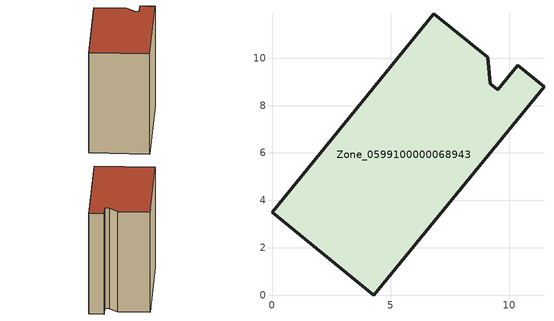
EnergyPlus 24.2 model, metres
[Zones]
Zone_0599100000068943
 floor ground (C_G): 9.09,10.03 9.21,8.92 9.53,8.66 10.36,9.69 11.47,8.8 4.29,0 0,3.5 6.83,11.87 z0
 wall outside (C_F): 4.29,0 11.47,8.8 10.36,9.69 9.53,8.66 9.21,8.92 9.09,10.03 6.83,11.87 0,3.5 4.29,0 z0:9.77
 roof outside (C_R): 6.83,11.87 0,3.5 4.29,0 11.47,8.8 10.36,9.69 9.53,8.66 9.21,8.92 9.09,10.03 z9.77
[BUILDING]
Pand.0599100000068943: North Axis=0; Terrain=City; Loads Convergence Tolerance Value=0.04; Temperature Convergence Tolerance Value=0.4; Solar Distribution=FullExterior; Maximum Number of Warmup Days=25; Minimum Number of Warmup Days=1
[Site:Location]
Rotterdam.The.Hague.AP_ZH_NLD Design_Conditions: Latitude=51.96; Longitude=4.45; Time Zone=1; Elevation=-4.5
[SITE:GROUNDTEMPERATURE:BUILDINGSURFACE]
18, 18, 18, 18, 18, 18, 18, 18, 18, 18, 18, 18
[MATERIAL] Thermal Absorptance=0.9; Solar Absorptance=0.7; Visible Absorptance=0.7
Name | Roughness | Thickness | Conductivity | Density | Specific Heat
G.TI.1946 | MediumSmooth | 0.15 | 1 | 540 | 1210
F.TI.1946 | Rough | 0.3 | 0.857143 | 1920 | 840
R.TI.1946 | MediumRough | 0.2 | 0.1 | 1500 | 1000
[CONSTRUCTION]
C_G: G.TI.1946
C_F: F.TI.1946
C_R: R.TI.1946
[ZONE]
Zone_0599100000068943: Type=1; Multiplier=1; Ceiling Height=Autocalculate; Volume=Autocalculate; Floor Area=autocalculate; Part of Total Floor Area=Yes
[ZONEINFILTRATION:DESIGNFLOWRATE]
Infil_Zone_0599100000068943: Zone or ZoneList or Space or SpaceList=Zone_0599100000068943; Schedule=AlwaysOn; Design Flow Rate Calculation Method=Flow/Area; Flow Rate per Floor Area=0.003; Constant Term Coefficient=1; Temperature Term Coefficient=0; Velocity Term Coefficient=0; Velocity Squared Term Coefficient=0
[HVACTEMPLATE:ZONE:IDEALLOADSAIRSYSTEM]
Zone_0599100000068943: Maximum Heating Supply Air Temperature=50; Minimum Cooling Supply Air Temperature=13; Maximum Heating Supply Air Humidity Ratio=0.0156; Minimum Cooling Supply Air Humidity Ratio=0.0077; Heating Limit=NoLimit; Cooling Limit=NoLimit; Dehumidification Control Type=ConstantSensibleHeatRatio; Cooling Sensible Heat Ratio=0.7; Dehumidification Setpoint=60; Humidification Control Type=None; Humidification Setpoint=30; Outdoor Air Method=None; Outdoor Air Flow Rate per Person=0.00944; Outdoor Air Flow Rate per Zone Floor Area=0; Outdoor Air Flow Rate per Zone=0; Demand Controlled Ventilation Type=None; Outdoor Air Economizer Type=NoEconomizer; Heat Recovery Type=None; Sensible Heat Recovery Effectiveness=0.7; Latent Heat Recovery Effectiveness=0.65
[ZONECONTROL:THERMOSTAT]
ThermostatControl_Zone_0599100000068943: Zone or ZoneList=Zone_0599100000068943; Control Type Schedule=DualSetpointControlType; Control 1=Thermostat_Zone_0599100000068943; Temperature Difference Between Cutout And Setpoint=0
[THERMOSTATSETPOINT:DUALSETPOINT]
Thermostat_Zone_0599100000068943: Heating Setpoint Temperature Schedule=HeatingSetpoint_Zone_0599100000068943; Cooling Setpoint Temperature Schedule=CoolingSetpoint_Zone_0599100000068943
[SCHEDULE:COMPACT]
HeatingSetpoint_Zone_0599100000068943: Through: 12/31, For: AllDays, Until: 24:00, 21
CoolingSetpoint_Zone_0599100000068943: Through: 12/31, For: AllDays, Until: 24:00, 24
DualSetpointControlType: Through: 12/31, For: AllDays, Until: 24:00, 4
AlwaysOn: Through: 12/31, For: AllDays, Until: 24:00, 1
